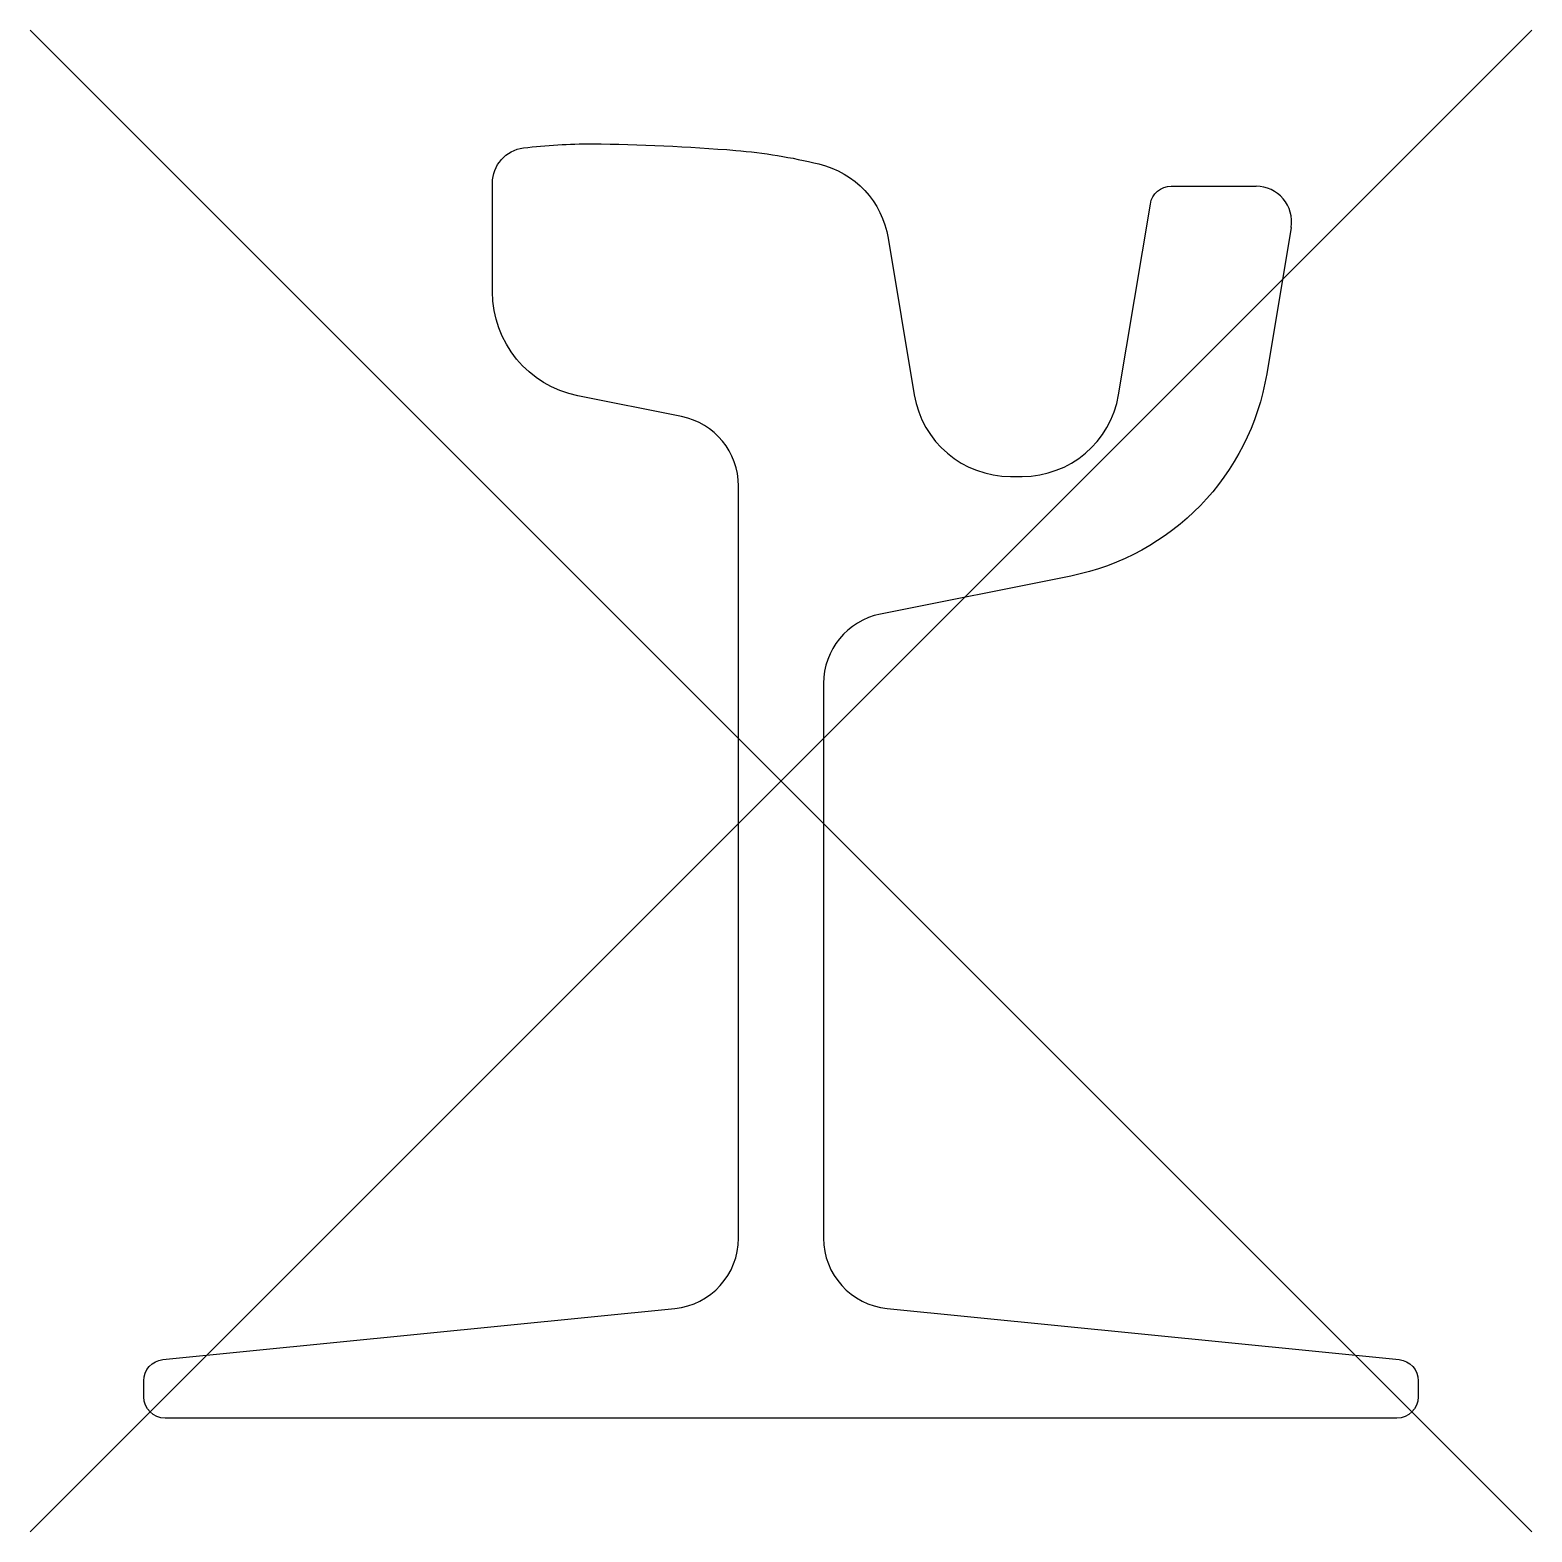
# Model space of a CAD drawing. Header units: metres. Extents: x -0.106 to 0.106, y -0.016 to 0.196.
import ezdxf

# ---------------------------------------------------------------- set-up
doc = ezdxf.new("R2010")
doc.units = ezdxf.units.M
doc.header["$MEASUREMENT"] = 0

msp = doc.modelspace()

# ---------------------------------------------------------------- linework, layer by layer
for p, q in [((-0.1060660171779823, -0.01606601717798219), (0.1060660171779819, 0.1960660171779819)), ((0.1060660171779822, -0.01606601717798231), (-0.1060660171779823, 0.1960660171779822)), ((-0.04074995999783278, 0.1591035299897194), (-0.04074995999783278, 0.1744507700204849)), ((0.0551243223925716, 0.1740000020265579), (0.0671157688649606, 0.1740000020265579)), ((0.04767617999762297, 0.1445452399849892), (0.05216509850146104, 0.1714929462042087)), ((0.07204780849923373, 0.1681784272910902), (0.0686056900024414, 0.1475148599743843)), ((0.01514051999896765, 0.1666576799750328), (0.01882399000227451, 0.1445452399849892)), ((-0.01403880000114441, 0.1414642400145531), (-0.02869169999659062, 0.1443948199748993)), ((-0.005999959997832776, 0.02544988000392914), (-0.005999959997832776, 0.131658429980278)), ((0.03243642000108957, 0.1330127800107002), (0.03406374999880791, 0.1330127800107002)), ((0.0409454799965024, 0.1189455599784851), (0.01403887999802828, 0.1135642399787903)), ((0.006000040002167225, 0.1037584300041199), (0.006000040002167225, 0.02544986999034882)), ((-0.08729851999878883, 0.008270150005817413), (-0.01500491999834776, 0.0154995099902153)), ((0.01500501000136137, 0.01549949997663498), (0.08729851000010967, 0.008270150005817413)), ((-0.09000000000000001, 0.003), (-0.09000000000000001, 0.005285040020942688)), ((0.09000000000000001, 0.005285040020942688), (0.09000000000000001, 0.003)), ((0.08700000000000001, 0), (-0.08700000000000001, 0))]:
    msp.add_line(p, q)
at = {"extrusion": (0, 0, -1)}
for centre, radius, start, end in [((0.035749955996871, 0.174450766980648), 0.005, 0, 83.061725), ((0.02668995600193739, 0.1000000020265579), 0.08, 83.06172499999998, 89.99999999999999), ((0.03024057800322771, -0.1199789860248566), 0.3, 90.6781361111111, 94.55836388888889), ((0.01332101400196552, 0.09937217801809312), 0.08, 94.96429444444446, 103.4977027777778), ((-0.002317213997244835, 0.1645215889811516), 0.013, 103.4977027777778, 170.5425666666667), ((-0.0551243223925716, 0.1710000020265579), 0.003, 9.457427825197133, 89.99999999999886), ((0.025749955996871, 0.1591035289764405), 0.015, 281.3099333333333, 0), ((-0.03408141300082207, 0.1532658810019493), 0.035, 189.4574305555555, 258.6900666666666), ((0.08700000400096178, 0.005285037994384766), 0.003, 0, 84.28940833333333), ((-0.08699999599903822, 0.005285037994384766), 0.003, 95.71059166666666, 180), ((0.08700000400096178, 0.003000001013278961), 0.003, 270, 0), ((-0.08699999599903822, 0.003000001013278961), 0.003, 180, 270)]:
    msp.add_arc(centre, radius, start, end, dxfattribs=at)
for centre, radius, start, end in [((0.0671157688649606, 0.1690000020265579), 0.005, 350.5425593257588, 89.9999999999999), ((0.0324364160001278, 0.1468127819895744), 0.0138, 189.4574333333334, 270), ((0.03406374599784613, 0.1468127819895744), 0.0138, 270, 350.5425694444444), ((-0.015999955996871, 0.131658430993557), 0.01, 0, 78.69006666666667), ((0.01600004400312901, 0.1037584310173988), 0.01, 101.3099333333334, 180), ((-0.015999955996871, 0.0254498810172081), 0.01, 275.7105916666667, 0), ((0.01600004400312901, 0.02544987201690674), 0.01, 180, 264.2894083333333)]:
    msp.add_arc(centre, radius, start, end)

doc.saveas('drawing.dxf')
